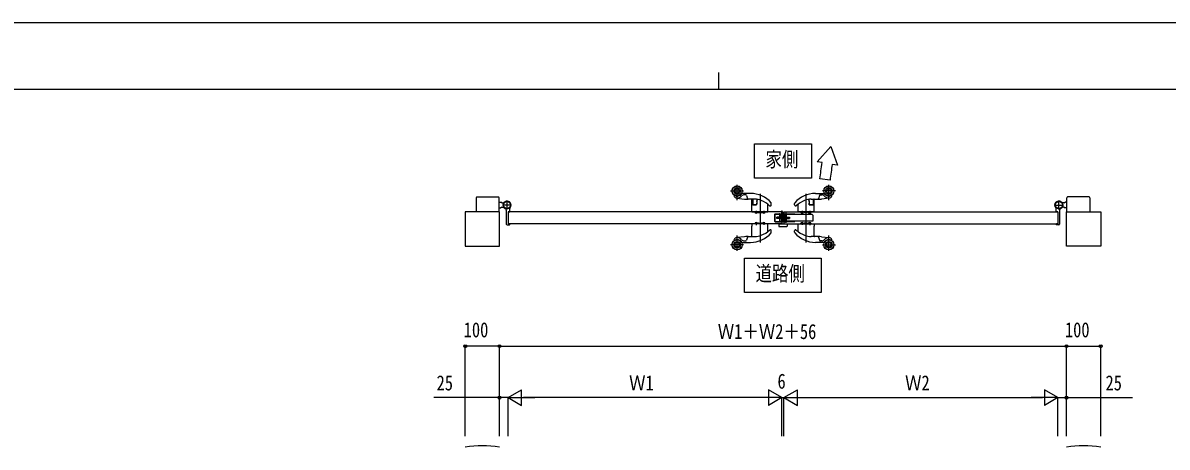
# Model space of a CAD drawing. Units: millimetres, scale not verified. Extents: x -4205 to 4205, y -2970 to 2970.
# Drawn here: x -2037 to 1305, y 1731 to 2970 of the extents above; entities that cross this region are included whole.
import ezdxf
from ezdxf.enums import TextEntityAlignment as Align

# ---------------------------------------------------------------- set-up
doc = ezdxf.new("R2010")
doc.units = ezdxf.units.MM
doc.header["$LTSCALE"] = 12
for name, color, linetype in [('0-2_USER1', 3, 'Continuous'), ('0-3_YKK_12', 2, 'Continuous'), ('0-4_YKK_A1', 4, 'Continuous'), ('0-5_YKK_D', 6, 'Continuous'), ('0-6_YKK_ZWAK', 7, 'Continuous')]:
    doc.layers.add(name, color=color, linetype=linetype)
doc.styles.add('ＭＳ ゴシック', font='')
doc.styles.get('ＭＳ ゴシック').set_extended_font_data('MS Gothic')

msp = doc.modelspace()

# ---------------------------------------------------------------- linework, layer by layer
at = {"layer": '0-2_USER1'}
for points in [[(99.82, 2516.35), (99.82, 2616.35), (266.22, 2616.35), (266.22, 2516.35)], [(71.02, 2183), (71.02, 2283), (295.02, 2283), (295.02, 2183)]]:
    msp.add_lwpolyline(points, close=True, dxfattribs=at)
at = {"layer": '0-3_YKK_12'}
for p, q in [((183.02, 2401), (183.02, 2418)), ((182.82, 2400.5), (163.3, 2400.5))]:
    msp.add_line(p, q, dxfattribs=at)
at = {"layer": '0-4_YKK_A1'}
for p, q in [((322.96, 2608.97), (282.74, 2564.45)), ((322.96, 2608.97), (341.83, 2554.03)), ((297.09, 2561.92), (282.74, 2564.45)), ((341.83, 2554.03), (327.06, 2556.63)), ((320.62, 2511.05), (290.79, 2514.23)), ((29.72, 2479), (67.32, 2479)), ((49.02, 2452.12), (49.02, 2496.6)), ((336.32, 2479), (298.72, 2479)), ((317.02, 2452.12), (317.02, 2496.6)), ((-712.98, 2459.5), (-712.98, 2418)), ((-710.98, 2461.5), (-647.98, 2461.5)), ((-645.98, 2418), (-645.98, 2459.5)), ((-645.98, 2446.5), (-640.98, 2446.5)), ((-638.48, 2444), (-640.98, 2446.5)), ((-638.48, 2444), (-632.79, 2444)), ((-622.98, 2425), (-622.98, 2451)), ((47.83, 2458.27), (70.56, 2455.54)), ((88.02, 2472), (63.16, 2472)), ((73.3, 2468), (69.93, 2468)), ((76.17, 2465.88), (79.09, 2456.41)), ((79.51, 2455), (80.98, 2455)), ((101.02, 2455), (80.98, 2455)), ((92.02, 2441), (92.02, 2454)), ((92.02, 2418), (92.02, 2441)), ((92.02, 2441), (94.52, 2441)), ((94.52, 2453.5), (94.52, 2441)), ((94.52, 2441), (94.52, 2438.3)), ((95.02, 2453), (95.02, 2451.23)), ((106.02, 2438.3), (106.43, 2443.01)), ((106.4, 2442.86), (106.06, 2438.96)), ((106.86, 2448.14), (106.4, 2442.86)), ((107.39, 2454.17), (106.86, 2448.14)), ((106.87, 2447.99), (107.4, 2454.06)), ((107.41, 2454.31), (107.42, 2454.31)), ((116.02, 2470.4), (116.02, 2328.54)), ((139.02, 2418), (139.02, 2439.81)), ((149.02, 2438.26), (149.02, 2442.65)), ((217.02, 2438.26), (217.02, 2442.65)), ((227.02, 2418), (227.02, 2439.81)), ((250.02, 2470.4), (250.02, 2328.54)), ((258.63, 2454.31), (258.62, 2454.31)), ((259.17, 2447.99), (258.64, 2454.06)), ((258.65, 2454.17), (259.18, 2448.14)), ((259.18, 2448.14), (259.64, 2442.86)), ((260.02, 2438.3), (259.61, 2443.01)), ((259.64, 2442.86), (259.98, 2438.96)), ((265.02, 2455), (285.06, 2455)), ((271.02, 2453), (271.02, 2451.23)), ((271.52, 2453.5), (271.52, 2441)), ((271.52, 2441), (271.52, 2438.3)), ((274.02, 2441), (271.52, 2441)), ((274.02, 2441), (274.02, 2454)), ((274.02, 2418), (274.02, 2441)), ((278.02, 2472), (302.88, 2472)), ((286.52, 2455), (285.06, 2455)), ((289.87, 2465.88), (286.95, 2456.41)), ((292.74, 2468), (296.11, 2468)), ((318.21, 2458.27), (295.48, 2455.54)), ((989.02, 2425), (989.02, 2451)), ((1004.52, 2444), (998.83, 2444)), ((1004.52, 2444), (1007.02, 2446.5)), ((1012.02, 2446.5), (1007.02, 2446.5)), ((1012.02, 2418), (1012.02, 2459.5)), ((1077.02, 2461.5), (1014.02, 2461.5)), ((1079.02, 2459.5), (1079.02, 2418)), ((-645.98, 2429.5), (-640.98, 2429.5)), ((-638.48, 2432), (-640.98, 2429.5)), ((-638.48, 2432), (-632.79, 2432)), ((-609.98, 2438), (-635.98, 2438)), ((-624.98, 2423.06), (-624.98, 2382.5)), ((-619.98, 2418), (-619.98, 2383)), ((-619.68, 2418.3), (-615.48, 2418.3)), ((-614.98, 2418.8), (-614.98, 2427.84)), ((92.02, 2418), (139.02, 2418)), ((106.02, 2438.3), (94.52, 2438.3)), ((95.52, 2438.5), (105.56, 2438.5)), ((101.52, 2417), (101.62, 2415.88)), ((105.02, 2421.47), (105.02, 2413.43)), ((108.42, 2415.88), (108.52, 2417)), ((111.02, 2418), (111.02, 2416.3)), ((111.32, 2416), (120.72, 2416)), ((121.02, 2416.3), (121.02, 2418)), ((123.22, 2417), (123.22, 2418)), ((130.82, 2417), (123.22, 2417)), ((123.52, 2417), (123.62, 2415.88)), ((127.02, 2421.03), (127.02, 2413.43)), ((130.42, 2415.88), (130.52, 2417)), ((130.82, 2418), (130.82, 2417)), ((159.52, 2389.5), (159.52, 2411.5)), ((159.52, 2411.5), (180.02, 2411.5)), ((160.52, 2412.5), (179.02, 2412.5)), ((160.52, 2389.5), (160.52, 2411.5)), ((173.02, 2412), (173.02, 2389)), ((173.52, 2412.5), (177.52, 2412.5)), ((173.52, 2409.5), (180.02, 2409.5)), ((186.02, 2408), (174.52, 2408)), ((179.02, 2412.5), (177.52, 2412.5)), ((177.52, 2412.5), (179.02, 2412.5)), ((177.52, 2412.5), (177.52, 2388.5)), ((179.02, 2419), (179.02, 2420.5)), ((179.02, 2388.5), (179.02, 2412.5)), ((179.02, 2410.9), (179.02, 2412.5)), ((179.02, 2409.92), (179.02, 2410.9)), ((179.02, 2410.08), (179.02, 2388.5)), ((180.02, 2418), (180.02, 2383)), ((180.02, 2411), (180.02, 2418)), ((180.02, 2389.5), (180.02, 2411.5)), ((180.02, 2388), (180.02, 2409.5)), ((186.02, 2418), (186.02, 2383)), ((186.02, 2413), (187.52, 2413)), ((186.02, 2388), (186.02, 2413)), ((187.52, 2388), (187.52, 2413)), ((190.02, 2411), (187.52, 2411)), ((190.02, 2410), (187.52, 2410)), ((190.02, 2412.9), (190.02, 2388.1)), ((191.02, 2412.9), (190.02, 2412.9)), ((190.02, 2405.5), (190.02, 2410)), ((191.02, 2388.1), (191.02, 2412.9)), ((217.52, 2411), (193.02, 2411)), ((268.42, 2410), (193.02, 2410)), ((217.52, 2410), (217.52, 2411)), ((274.02, 2418), (227.02, 2418)), ((235.22, 2418), (235.22, 2417)), ((235.22, 2417), (242.82, 2417)), ((235.62, 2415.88), (235.52, 2417)), ((239.02, 2421.03), (239.02, 2413.43)), ((242.52, 2417), (242.42, 2415.88)), ((242.82, 2417), (242.82, 2418)), ((245.02, 2416.3), (245.02, 2418)), ((254.72, 2416), (245.32, 2416)), ((255.02, 2418), (255.02, 2416.3)), ((257.62, 2415.88), (257.52, 2417)), ((260.02, 2438.3), (271.52, 2438.3)), ((270.52, 2438.5), (260.48, 2438.5)), ((261.02, 2421.47), (261.02, 2413.43)), ((264.52, 2417), (264.42, 2415.88)), ((976.02, 2438), (1002.02, 2438)), ((981.02, 2418.8), (981.02, 2427.84)), ((985.72, 2418.3), (981.52, 2418.3)), ((986.02, 2418), (986.02, 2383)), ((991.02, 2423.06), (991.02, 2382.5)), ((1004.52, 2432), (998.83, 2432)), ((1004.52, 2432), (1007.02, 2429.5)), ((1012.02, 2429.5), (1007.02, 2429.5)), ((-622.98, 2380.5), (-615.98, 2380.5)), ((180.02, 2383), (-619.98, 2383)), ((-619.68, 2382.7), (-615.48, 2382.7)), ((-614.98, 2382.2), (-614.98, 2381.5)), ((92.02, 2383), (92.02, 2380)), ((139.02, 2383), (92.02, 2383)), ((92.02, 2380), (92.02, 2376.5)), ((92.02, 2346.5), (92.02, 2376.5)), ((101.22, 2383), (101.22, 2384)), ((101.22, 2384), (108.82, 2384)), ((101.62, 2385.12), (101.52, 2384)), ((105.02, 2387.57), (105.02, 2379.53)), ((108.52, 2384), (108.42, 2385.12)), ((108.82, 2384), (108.82, 2383)), ((111.02, 2383), (111.02, 2384.7)), ((111.32, 2385), (120.72, 2385)), ((121.02, 2383), (121.02, 2384.7)), ((123.62, 2385.12), (123.52, 2384)), ((127.02, 2387.57), (127.02, 2379.97)), ((130.52, 2384), (130.42, 2385.12)), ((139.02, 2361.19), (139.02, 2383)), ((159.52, 2389.5), (180.02, 2389.5)), ((160.52, 2388.5), (179.02, 2388.5)), ((165.52, 2398.5), (165.52, 2402.5)), ((180.02, 2402.5), (165.52, 2402.5)), ((180.02, 2402.12), (165.52, 2402.12)), ((180.02, 2398.88), (165.52, 2398.88)), ((180.02, 2398.5), (165.52, 2398.5)), ((171.02, 2383), (171.02, 2376.5)), ((171.02, 2383), (195.02, 2383)), ((172.02, 2375.5), (194.02, 2375.5)), ((177.52, 2388.5), (173.52, 2388.5)), ((176.52, 2403.38), (181.02, 2398.13)), ((177.52, 2388.5), (179.02, 2388.5)), ((177.52, 2388.5), (179.02, 2388.5)), ((179.02, 2404), (180.02, 2404)), ((180.02, 2397), (179.02, 2397)), ((180.02, 2397.7), (180.02, 2403.3)), ((181.22, 2396.5), (180.02, 2397.7)), ((181.02, 2398.13), (184.36, 2394.22)), ((181.22, 2404.5), (181.22, 2396.5)), ((181.52, 2396.5), (181.22, 2396.5)), ((181.52, 2404.5), (181.52, 2396.5)), ((181.52, 2396.5), (181.52, 2404.5)), ((186.32, 2404.5), (186.02, 2404.5)), ((186.32, 2396.5), (186.02, 2396.5)), ((187.52, 2388), (186.02, 2388)), ((186.02, 2383), (986.02, 2383)), ((186.32, 2404.5), (186.32, 2396.5)), ((188.32, 2402.5), (186.32, 2404.5)), ((188.32, 2398.5), (186.32, 2396.5)), ((193.02, 2402.5), (188.32, 2402.5)), ((188.32, 2402.5), (188.32, 2398.5)), ((188.32, 2402.1), (193.02, 2402.1)), ((188.32, 2398.9), (193.02, 2398.9)), ((193.02, 2398.5), (188.32, 2398.5)), ((190.02, 2405.5), (189.12, 2405.5)), ((189.12, 2395.5), (189.12, 2405.5)), ((189.12, 2395.5), (190.02, 2395.5)), ((190.02, 2388.3), (190.02, 2395.5)), ((190.02, 2388.1), (191.02, 2388.1)), ((193.02, 2402.5), (202.02, 2402.5)), ((193.02, 2402.1), (202.02, 2402.1)), ((193.02, 2398.9), (202.02, 2398.9)), ((193.02, 2398.5), (202.02, 2398.5)), ((270.02, 2391), (193.02, 2391)), ((193.02, 2390), (217.52, 2390)), ((195.02, 2383), (195.02, 2376.5)), ((202.02, 2402.5), (202.02, 2398.5)), ((217.52, 2391), (217.52, 2390)), ((227.02, 2383), (274.02, 2383)), ((227.02, 2361.19), (227.02, 2383)), ((235.52, 2384), (235.62, 2385.12)), ((239.02, 2387.57), (239.02, 2379.97)), ((242.42, 2385.12), (242.52, 2384)), ((245.02, 2383), (245.02, 2384.7)), ((254.72, 2385), (245.32, 2385)), ((255.02, 2383), (255.02, 2384.7)), ((257.22, 2384), (257.22, 2383)), ((264.82, 2384), (257.22, 2384)), ((257.52, 2384), (257.62, 2385.12)), ((261.02, 2387.57), (261.02, 2379.53)), ((264.42, 2385.12), (264.52, 2384)), ((264.82, 2383), (264.82, 2384)), ((274.02, 2383), (274.02, 2380)), ((274.02, 2380), (274.02, 2376.5)), ((274.02, 2346.5), (274.02, 2376.5)), ((981.02, 2382.2), (981.02, 2381.5)), ((985.72, 2382.7), (981.52, 2382.7)), ((989.02, 2380.5), (982.02, 2380.5)), ((70.56, 2345.46), (47.83, 2342.73)), ((49.02, 2304.4), (49.02, 2348.88)), ((79.09, 2344.59), (76.17, 2335.12)), ((80.98, 2346), (79.51, 2346)), ((80.98, 2346), (101.02, 2346)), ((149.02, 2358.35), (149.02, 2362.74)), ((217.02, 2358.35), (217.02, 2362.74)), ((285.06, 2346), (265.02, 2346)), ((285.06, 2346), (286.52, 2346)), ((286.95, 2344.59), (289.87, 2335.12)), ((295.48, 2345.46), (318.21, 2342.73)), ((317.02, 2304.4), (317.02, 2348.88)), ((67.32, 2322), (29.72, 2322)), ((63.16, 2329), (88.02, 2329)), ((69.93, 2333), (73.3, 2333)), ((302.88, 2329), (278.02, 2329)), ((296.11, 2333), (292.74, 2333)), ((298.72, 2322), (336.32, 2322))]:
    msp.add_line(p, q, dxfattribs=at)
for points in [[(95.02, 2451.23), (95.02, 2441.8), (95.02, 2439)], [(271.02, 2451.23), (271.02, 2441.8), (271.02, 2439)], [(180.02, 2418), (-619.98, 2418), (-619.98, 2383)], [(108.82, 2418), (108.82, 2417), (101.22, 2417), (101.22, 2418)], [(180.02, 2409.5), (180.02, 2411), (173.52, 2411), (173.52, 2409.5)], [(174.02, 2407.5), (174.02, 2406.3), (176.52, 2403.38)], [(181.52, 2418), (181.52, 2388), (180.02, 2388)], [(186.02, 2418), (986.02, 2418), (986.02, 2383)], [(192.02, 2388.1), (193.02, 2388.1), (193.02, 2412.9), (192.02, 2412.9), (191.02, 2412.9)], [(191.02, 2388.1), (192.02, 2388.1), (192.02, 2412.9)], [(257.22, 2418), (257.22, 2417), (264.82, 2417), (264.82, 2418)], [(270.02, 2408.4), (270.02, 2392.6), (270.02, 2391)], [(123.22, 2383), (123.22, 2384), (130.82, 2384), (130.82, 2383)], [(181.52, 2404.5), (181.22, 2404.5), (180.02, 2403.3)], [(190.02, 2388.3), (188.82, 2388.3), (187.52, 2388.3)], [(242.82, 2383), (242.82, 2384), (235.22, 2384), (235.22, 2383)]]:
    msp.add_lwpolyline(points, dxfattribs=at)
for points in [[(-744.98, 2318), (-644.98, 2318), (-644.98, 2418), (-744.98, 2418)], [(1111.02, 2318), (1011.02, 2318), (1011.02, 2418), (1111.02, 2418)]]:
    msp.add_lwpolyline(points, close=True, dxfattribs=at)
for centre, radius in [((49.02, 2479), 15), ((49.02, 2479), 14.7), ((49.02, 2479), 9.71), ((49.02, 2479), 6.62), ((317.02, 2479), 15), ((317.02, 2479), 14.7), ((317.02, 2479), 9.71), ((317.02, 2479), 6.62), ((-622.98, 2438), 11.5), ((-622.98, 2438), 10.35), ((989.02, 2438), 11.5), ((989.02, 2438), 10.35), ((49.02, 2322), 15), ((49.02, 2322), 14.7), ((49.02, 2322), 9.71), ((49.02, 2322), 6.62), ((317.02, 2322), 15), ((317.02, 2322), 14.7), ((317.02, 2322), 9.71), ((317.02, 2322), 6.62)]:
    msp.add_circle(centre, radius, dxfattribs=at)
for centre, radius, start, end in [((-7704, 3593.82), 8067.36, 352.30953, 352.65116), ((990.12, 2439.73), 673.28, 170.00114, 173.91932), ((-710.98, 2459.5), 2, 90, 180), ((-647.98, 2459.5), 2, 360, 90), ((-622.98, 2438), 11.5, 321.98772, 244.89722), ((41.45, 2464.34), 1.5, 62.67786, 207.00257), ((49.02, 2468.2), 10, 207.00257, 263.14008), ((49.02, 2479), 15, 242.67786, 328.99194), ((49.02, 2479), 15, 261.17985, 278.82015), ((49.02, 2468.2), 10, 263.14008, 270), ((49.02, 2475.4), 17.2, 270, 320.22969), ((63.16, 2470.5), 1.5, 90.00099, 148.99194), ((69.93, 2458), 10, 90, 140.22969), ((79.51, 2530), 75, 263.14008, 270), ((73.3, 2465), 3, 17.10292, 90), ((81, 2457), 2, 197.10292, 210), ((81, 2457), 2, 210, 270), ((88.02, 2392), 80, 41.1281, 89.99959), ((93.02, 2454), 1, 90, 180), ((93.02, 2453.5), 1.5, 0, 90), ((92.02, 2453), 3, 0, 41.81031), ((101.02, 2405), 50, 68.13628, 89.99998), ((109.38, 2454), 2, 163.07655, 175), ((107.9, 2454.02), 0.5, 82.01427, 175), ((89.85, 2377.16), 80, 47.40829, 68.13629), ((138.02, 2439.81), 1, 0, 38.17852), ((146.02, 2442.65), 3, 0, 41.1286), ((220.02, 2442.65), 3, 138.8714, 180), ((278.02, 2392), 80, 90.00041, 138.8719), ((276.19, 2377.16), 80, 111.86371, 132.59171), ((228.02, 2439.81), 1, 141.82148, 180), ((265.02, 2405), 50, 90.00002, 111.86372), ((258.14, 2454.02), 0.5, 5, 97.98573), ((256.66, 2454), 2, 5, 16.92345), ((274.02, 2453), 3, 138.18969, 180), ((273.02, 2453.5), 1.5, 90, 180), ((273.02, 2454), 1, 0, 90), ((285.04, 2457), 2, 270, 330), ((286.52, 2530), 75, 270, 276.85992), ((285.04, 2457), 2, 330, 342.89708), ((292.74, 2465), 3, 90, 162.89708), ((296.11, 2458), 10, 39.77031, 90), ((302.88, 2470.5), 1.5, 31.00806, 89.99901), ((317.02, 2475.4), 17.2, 219.77031, 270), ((317.02, 2479), 15, 211.00806, 297.32214), ((317.02, 2479), 15, 261.17985, 278.82015), ((317.02, 2468.2), 10, 270, 276.85992), ((317.02, 2468.2), 10, 276.85992, 332.99743), ((324.59, 2464.34), 1.5, 332.99743, 117.32214), ((989.02, 2438), 11.5, 295.10278, 218.01228), ((1014.02, 2459.5), 2, 90, 180), ((1077.02, 2459.5), 2, 0, 90), ((-629.98, 2423.06), 5, 0.00002, 64.89722), ((-619.68, 2418), 0.3, 90, 180), ((-615.48, 2418.8), 0.5, 270, 360), ((-609.98, 2427.84), 5, 141.98772, 180), ((95.52, 2439), 0.5, 180, 270), ((102.91, 2415.99), 1.3, 185, 254.11915), ((105.02, 2423.4), 9, 254.11915, 285.88085), ((105.56, 2439), 0.5, 270, 355), ((107.13, 2415.99), 1.3, 285.88085, 355), ((111.32, 2416.3), 0.3, 180, 270), ((120.72, 2416.3), 0.3, 270, 0), ((124.91, 2415.99), 1.3, 185, 254.11915), ((127.02, 2423.4), 9, 254.11915, 285.88085), ((129.13, 2415.99), 1.3, 285.88085, 355), ((146.02, 2438.25), 3, 227.26797, 0.1403), ((160.52, 2411.5), 1, 90, 180), ((173.52, 2412), 0.5, 90, 180), ((174.52, 2407.5), 0.5, 90, 180), ((179.02, 2418), 2.5, 0, 90), ((179.02, 2418), 1, 0, 90), ((220.02, 2438.25), 3, 179.8597, 312.73203), ((236.91, 2415.99), 1.3, 185, 254.11915), ((239.02, 2423.4), 9, 254.11915, 285.88085), ((241.13, 2415.99), 1.3, 285.88085, 355), ((245.32, 2416.3), 0.3, 180, 270), ((254.72, 2416.3), 0.3, 270, 0), ((258.91, 2415.99), 1.3, 185, 254.11915), ((261.02, 2423.4), 9, 254.11915, 285.88085), ((260.48, 2439), 0.5, 185, 270), ((263.13, 2415.99), 1.3, 285.88085, 355), ((268.42, 2408.4), 1.6, 0, 90), ((270.52, 2439), 0.5, 270, 0), ((976.02, 2427.84), 5, 0, 38.01228), ((981.52, 2418.8), 0.5, 180, 270), ((985.72, 2418), 0.3, 0, 90), ((996.02, 2423.06), 5, 115.10278, 179.99998), ((-622.98, 2382.5), 2, 180, 270), ((-619.68, 2383), 0.3, 180, 270), ((-615.98, 2381.5), 1, 270, 360), ((-615.48, 2382.2), 0.5, 360, 90), ((102.91, 2385.01), 1.3, 105.88085, 175), ((105.02, 2377.6), 9, 74.11915, 105.88085), ((107.13, 2385.01), 1.3, 5, 74.11915), ((111.32, 2384.7), 0.3, 90, 180), ((120.72, 2384.7), 0.3, 0, 90), ((124.91, 2385.01), 1.3, 105.88085, 175), ((127.02, 2377.6), 9, 74.11915, 105.88085), ((129.13, 2385.01), 1.3, 5, 74.11915), ((160.52, 2389.5), 1, 180, 270), ((172.02, 2376.5), 1, 180, 270), ((173.52, 2389), 0.5, 180, 270), ((187.02, 2396.5), 3.5, 220.57456, 253.39845), ((194.02, 2376.5), 1, 270, 360), ((236.91, 2385.01), 1.3, 105.88085, 175), ((239.02, 2377.6), 9, 74.11915, 105.88085), ((241.13, 2385.01), 1.3, 5, 74.11915), ((245.32, 2384.7), 0.3, 90, 180), ((254.72, 2384.7), 0.3, 0, 90), ((258.91, 2385.01), 1.3, 105.88085, 175), ((261.02, 2377.6), 9, 74.11915, 105.88085), ((263.13, 2385.01), 1.3, 5, 74.11915), ((981.52, 2382.2), 0.5, 90, 180), ((982.02, 2381.5), 1, 180, 270), ((985.72, 2383), 0.3, 270, 0), ((989.02, 2382.5), 2, 270, 0), ((49.02, 2332.8), 10, 96.85992, 152.99743), ((49.02, 2332.8), 10, 90, 96.85992), ((49.02, 2325.6), 17.2, 39.77031, 90), ((79.51, 2271), 75, 90, 96.85992), ((81, 2344), 2, 150, 162.89708), ((81, 2344), 2, 90, 150), ((88.02, 2409), 80, 270.00041, 318.8719), ((91.22, 2347), 1, 270, 323.55544), ((93.02, 2346.5), 1, 180, 185.39634), ((101.02, 2396), 50, 270.00002, 291.86372), ((89.85, 2423.84), 80, 291.86371, 312.59171), ((138.02, 2361.19), 1, 321.82148, 0), ((146.02, 2362.75), 3, 359.8597, 132.73203), ((146.02, 2358.35), 3, 318.8714, 0), ((220.02, 2362.75), 3, 47.26797, 180.1403), ((220.02, 2358.35), 3, 180, 221.1286), ((278.02, 2409), 80, 221.1281, 269.99959), ((276.19, 2423.84), 80, 227.40829, 248.13629), ((228.02, 2361.19), 1, 180, 218.17852), ((265.02, 2396), 50, 248.13628, 269.99998), ((273.02, 2346.5), 1, 354.60366, 0), ((274.82, 2347), 1, 216.44456, 270), ((285.04, 2344), 2, 30, 90), ((286.52, 2271), 75, 83.14008, 90), ((285.04, 2344), 2, 17.10292, 30), ((317.02, 2325.6), 17.2, 90, 140.22969), ((317.02, 2332.8), 10, 83.14008, 90), ((317.02, 2332.8), 10, 27.00257, 83.14008), ((41.45, 2336.66), 1.5, 152.99743, 297.32214), ((49.02, 2322), 15, 31.00806, 117.32214), ((49.02, 2322), 15, 81.17985, 98.82015), ((63.16, 2330.5), 1.5, 211.00806, 269.99901), ((69.93, 2343), 10, 219.77031, 270), ((73.3, 2336), 3, 270, 342.89708), ((292.74, 2336), 3, 197.10292, 270), ((296.11, 2343), 10, 270, 320.22969), ((302.88, 2330.5), 1.5, 270.00099, 328.99194), ((317.02, 2322), 15, 62.67786, 148.99194), ((317.02, 2322), 15, 81.17985, 98.82015), ((324.59, 2336.66), 1.5, 242.67786, 27.00257), ((-694.98, 1414.92), 320, 80.9989, 99.0011), ((1061.02, 1414.92), 320, 80.9989, 99.0011)]:
    msp.add_arc(centre, radius, start, end, dxfattribs=at)
at = {"layer": '0-5_YKK_D'}
for p, q in [((-744.98, 1762.54), (-744.98, 2026.42)), ((-644.98, 2025.42), (-744.98, 2025.42)), ((-644.98, 1762.54), (-644.98, 2026.42)), ((-644.98, 1762.54), (-644.98, 2026.42)), ((-644.98, 2025.42), (1011.02, 2025.42)), ((1011.02, 1762.54), (1011.02, 2026.42)), ((1011.02, 1762.54), (1011.02, 2026.42)), ((1011.02, 2025.42), (1111.02, 2025.42)), ((1111.02, 1762.54), (1111.02, 2026.42)), ((-644.98, 1762.54), (-644.98, 1876.42)), ((-619.98, 1875.42), (-581.01, 1897.92)), ((-619.98, 1762.54), (-619.98, 1876.42)), ((-619.98, 1762.54), (-619.98, 1876.42)), ((-619.98, 1875.42), (-581.01, 1852.92)), ((-619.98, 1875.42), (-542.04, 1875.42)), ((-581.01, 1852.92), (-581.01, 1897.92)), ((135.02, 1875.42), (-574.98, 1875.42)), ((180.02, 1875.42), (102.08, 1875.42)), ((180.02, 1875.42), (141.05, 1897.92)), ((141.05, 1897.92), (141.05, 1852.92)), ((180.02, 1875.42), (141.05, 1852.92)), ((180.02, 1875.42), (163.02, 1875.42)), ((180.02, 1762.54), (180.02, 1876.42)), ((180.02, 1762.54), (180.02, 1876.42)), ((180.02, 1875.42), (186.02, 1875.42)), ((186.02, 1875.42), (224.99, 1897.92)), ((186.02, 1762.54), (186.02, 1876.42)), ((186.02, 1762.54), (186.02, 1876.42)), ((186.02, 1875.42), (203.02, 1875.42)), ((186.02, 1875.42), (224.99, 1852.92)), ((186.02, 1875.42), (263.96, 1875.42)), ((224.99, 1852.92), (224.99, 1897.92)), ((231.02, 1875.42), (941.02, 1875.42)), ((986.02, 1875.42), (908.08, 1875.42)), ((986.02, 1875.42), (947.05, 1897.92)), ((947.05, 1897.92), (947.05, 1852.92)), ((986.02, 1875.42), (947.05, 1852.92)), ((986.02, 1762.54), (986.02, 1876.42)), ((986.02, 1762.54), (986.02, 1876.42)), ((1011.02, 1762.54), (1011.02, 1876.42))]:
    msp.add_line(p, q, dxfattribs=at)
for points in [[(-619.98, 1875.42), (-644.98, 1875.42), (-836.59, 1875.42)], [(986.02, 1875.42), (1011.02, 1875.42), (1203.53, 1875.42)]]:
    msp.add_lwpolyline(points, dxfattribs=at)
for centre in [(-744.98, 2025.42), (-644.98, 2025.42), (-644.98, 2025.42), (1011.02, 2025.42), (1011.02, 2025.42), (1111.02, 2025.42), (-644.98, 1875.42), (1011.02, 1875.42)]:
    msp.add_circle(centre, 4.25, dxfattribs=at)
at = {"layer": '0-6_YKK_ZWAK'}
for p, q in [((-4.98, 2825), (-4.98, 2775)), ((3895.02, 2775), (-3904.98, 2775))]:
    msp.add_line(p, q, dxfattribs=at)
msp.add_lwpolyline([(-4205, -2970), (4205, -2970), (4205, 2970), (-4205, 2970)], close=True, dxfattribs=at)

# ---------------------------------------------------------------- texts
at = {"layer": '0-2_USER1', "style": 'ＭＳ ゴシック', "width": 0.8}
for s, p in [('家側', (131.82, 2536.35)), ('道路側', (103.02, 2203))]:
    msp.add_text(s, height=43.99, dxfattribs=at).set_placement(p, align=Align.BOTTOM_LEFT)
at = {"layer": '0-5_YKK_D', "style": 'ＭＳ ゴシック', "width": 0.8}
for s, p in [('100', (-749.38, 2038.42)), ('Ｗ1＋Ｗ2＋56', (-7.38, 2033.42)), ('100', (1006.62, 2038.42)), ('25', (-828.59, 1883.42)), ('Ｗ1', (-266.38, 1883.42)), ('6', (167.02, 1888.42)), ('Ｗ2', (539.62, 1883.42)), ('25', (1125.13, 1883.42))]:
    msp.add_text(s, height=43.99, dxfattribs=at).set_placement(p, align=Align.BOTTOM_LEFT)

doc.saveas('drawing.dxf')
